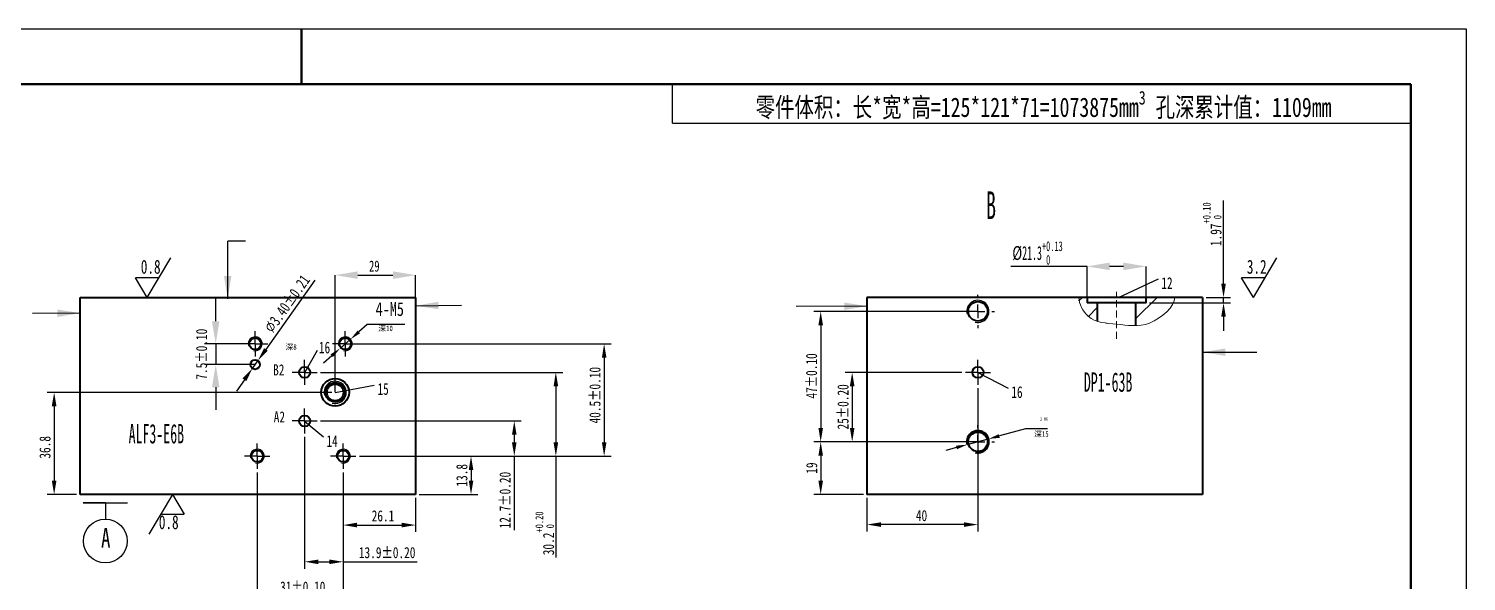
# Model space of a CAD drawing. Header units: millimetres. Extents: x 13 to 433, y -11 to 286.
# Drawn here: x 173.7 to 432.9, y 186.8 to 286.4 of the extents above; entities that cross this region are included whole.
import ezdxf

# ---------------------------------------------------------------- set-up
doc = ezdxf.new("R2010")
doc.units = ezdxf.units.MM
doc.header["$PDSIZE"] = -1
doc.linetypes.add('HIDDEN', pattern=[1.905, 1.27, -0.635])
doc.layers.add('10', color=7, linetype='Continuous')
doc.layers.add('5', color=7, linetype='Continuous')
doc.layers.add('总内框线', color=7, linetype='Continuous', lineweight=50)
doc.layers.add('总外框线', color=7, linetype='Continuous', lineweight=30)
doc.styles.add('SLDTEXTSTYLE4', font='TXT', dxfattribs={"width": 0.7})
doc.styles.get("Standard").update_dxf_attribs({"font": '', "height": 2})
doc.styles.get('Standard').set_extended_font_data('HYSWLongFangSong')
doc.dimstyles.new('ISO-25', dxfattribs={"dimtxt": 2, "dimasz": 2.5, "dimexe": 1.25, "dimexo": 0.625, "dimtad": 1, "dimlfac": 2, "dimdsep": 46, "dimtxsty": 'Standard', "dimcen": 2.5, "dimadec": 0, "dimazin": 0, "dimtfac": 1, "dimtmove": 0, "dimatfit": 3, "dimfxl": 1, "dimarcsym": 0})
doc.dimstyles.new('SLDDIMSTYLE11', dxfattribs={"dimtxt": 0.18, "dimasz": 4.08, "dimexe": 0, "dimexo": 0.0625, "dimgap": 0, "dimtad": 0, "dimtih": 1, "dimtoh": 1, "dimdec": 0, "dimrnd": 1e-09, "dimzin": 0, "dimdsep": 46, "dimtxsty": 'Standard', "dimblk1": 'NONE', "dimblk2": 'NONE', "dimsah": 1, "dimcen": 0.09, "dimadec": 0, "dimazin": 0, "dimtfac": 4.08, "dimtdec": 0, "dimtofl": 0, "dimtmove": 0, "dimatfit": 3, "dimldrblk": 'NONE', "dimfxl": 1, "dimfrac": 2, "dimtolj": 1, "dimtzin": 0, "dimarcsym": 0})
doc.dimstyles.new('SLDDIMSTYLE14', dxfattribs={"dimtxt": 2.5, "dimasz": 4.08, "dimexe": 0, "dimexo": 0.0625, "dimtad": 2, "dimlfac": 2, "dimrnd": 1e-09, "dimzin": 12, "dimdsep": 46, "dimtxsty": 'SLDTEXTSTYLE4', "dimsah": 1, "dimcen": 0.09, "dimadec": 0, "dimazin": 3, "dimtfac": 1, "dimtofl": 0, "dimtmove": 0, "dimatfit": 3, "dimfxl": 1, "dimfrac": 2, "dimtolj": 1, "dimtzin": 12, "dimarcsym": 0})
doc.dimstyles.new('SLDDIMSTYLE17', dxfattribs={"dimtxt": 0.18, "dimasz": 4.08, "dimexe": 0, "dimexo": 0.0625, "dimgap": 0, "dimtad": 0, "dimtih": 1, "dimtoh": 1, "dimdec": 0, "dimrnd": 1e-09, "dimzin": 0, "dimdsep": 46, "dimtxsty": 'Standard', "dimsah": 1, "dimcen": 0.09, "dimadec": 0, "dimazin": 0, "dimtfac": 4.08, "dimtdec": 0, "dimtofl": 0, "dimtmove": 0, "dimatfit": 3, "dimfxl": 1, "dimfrac": 2, "dimtolj": 1, "dimtzin": 0, "dimarcsym": 0})
doc.dimstyles.new('SLDDIMSTYLE3', dxfattribs={"dimtxt": 2.5, "dimasz": 4.08, "dimexe": 0, "dimexo": 0.0625, "dimtad": 2, "dimlfac": 2, "dimrnd": 1e-09, "dimzin": 4, "dimdsep": 46, "dimtxsty": 'SLDTEXTSTYLE4', "dimsah": 1, "dimcen": 0.09, "dimadec": 0, "dimazin": 1, "dimtol": 1, "dimtp": 0.13, "dimtfac": 1, "dimtofl": 0, "dimtmove": 0, "dimatfit": 3, "dimfxl": 1, "dimfrac": 2, "dimtolj": 1, "dimarcsym": 0})

# ---------------------------------------------------------------- blocks, each defined once
blk = doc.blocks.new('_D_15')
at = {"layer": '10', "color": 0, "lineweight": -2, "transparency": 16777216}
for p, q in [((344.23, 235.47), (315.26, 235.47)), ((316.51, 232.97), (316.51, 214.47)), ((344.23, 211.97), (315.26, 211.97))]:
    blk.add_line(p, q, dxfattribs=at)
at = {"layer": '10', "color": 0, "transparency": 16777216}
for points in [[(316.1, 232.97), (316.93, 232.97), (316.51, 235.47)], [(316.1, 214.47), (316.93, 214.47), (316.51, 211.97)]]:
    blk.add_solid(points, dxfattribs=at)
at = {"layer": 'Defpoints', "color": 0, "transparency": 16777216}
for p in [(344.86, 235.47), (316.51, 211.97), (344.86, 211.97)]:
    blk.add_point(p, dxfattribs=at)
at = {"layer": '10', "color": 0, "transparency": 16777216, "insert": (313.85, 223.84), "char_height": 2, "attachment_point": 2, "rotation": 90}
blk.add_mtext('47%%P0.10', dxfattribs=at)
blk = doc.blocks.new('_D_16')
at = {"layer": '10', "color": 0, "lineweight": -2, "transparency": 16777216}
for p, q in [((341.98, 224.47), (320.94, 224.47)), ((322.19, 221.97), (322.19, 214.47)), ((341.23, 211.97), (320.94, 211.97))]:
    blk.add_line(p, q, dxfattribs=at)
at = {"layer": '10', "color": 0, "transparency": 16777216}
for points in [[(321.77, 221.97), (322.61, 221.97), (322.19, 224.47)], [(321.77, 214.47), (322.61, 214.47), (322.19, 211.97)]]:
    blk.add_solid(points, dxfattribs=at)
at = {"layer": 'Defpoints', "color": 0, "transparency": 16777216}
for p in [(342.61, 224.47), (322.19, 211.97), (341.86, 211.97)]:
    blk.add_point(p, dxfattribs=at)
at = {"layer": '10', "color": 0, "transparency": 16777216, "insert": (319.53, 218.26), "char_height": 2, "attachment_point": 2, "rotation": 90}
blk.add_mtext('25%%P0.20', dxfattribs=at)
blk = doc.blocks.new('_D_17')
at = {"layer": '10', "color": 0, "lineweight": -2, "transparency": 16777216}
for p, q in [((344.86, 221.6), (344.86, 195.79)), ((324.86, 201.85), (324.86, 195.79)), ((342.36, 197.04), (327.36, 197.04))]:
    blk.add_line(p, q, dxfattribs=at)
at = {"layer": '10', "color": 0, "transparency": 16777216}
for points in [[(327.36, 197.45), (327.36, 196.62), (324.86, 197.04)], [(342.36, 197.45), (342.36, 196.62), (344.86, 197.04)]]:
    blk.add_solid(points, dxfattribs=at)
at = {"layer": 'Defpoints', "color": 0, "transparency": 16777216}
for p in [(344.86, 222.22), (324.86, 202.47), (324.86, 197.04)]:
    blk.add_point(p, dxfattribs=at)
at = {"layer": '10', "color": 0, "transparency": 16777216, "insert": (334.69, 199.66), "char_height": 2, "attachment_point": 2}
blk.add_mtext('40', dxfattribs=at)
blk = doc.blocks.new('_D_18')
at = {"layer": '10', "color": 0, "lineweight": -2, "transparency": 16777216}
for p, q in [((364.53, 243.58), (350.78, 243.58)), ((364.53, 238.03), (364.53, 243.58)), ((371.1, 243.58), (368.61, 243.58)), ((375.18, 238.03), (375.18, 243.58))]:
    blk.add_line(p, q, dxfattribs=at)
at = {"layer": '10', "color": 0, "transparency": 16777216}
for points in [[(368.61, 244.26), (368.61, 242.9), (364.53, 243.58)], [(371.1, 244.26), (371.1, 242.9), (375.18, 243.58)]]:
    blk.add_solid(points, dxfattribs=at)
at = {"layer": 'Defpoints', "color": 0, "transparency": 16777216}
for p in [(375.18, 243.58), (364.53, 237.97), (375.18, 237.97)]:
    blk.add_point(p, dxfattribs=at)
at = {"layer": '10', "color": 0, "transparency": 16777216, "insert": (355.61, 248.09), "char_height": 2.5, "attachment_point": 2, "style": 'SLDTEXTSTYLE4'}
blk.add_mtext('\\A1;%%C{\\fHYSWLongFangSong|b0|i0|c134|p2;21.3\\H0.7x;\\S+0.13^  0;}', dxfattribs=at)
blk = doc.blocks.new('_D_19')
at = {"layer": '10', "color": 0, "lineweight": -2, "transparency": 16777216}
for p, q in [((389.14, 240.47), (389.14, 255.48)), ((375.81, 236.99), (390.39, 236.99)), ((385.98, 237.97), (390.39, 237.97)), ((389.14, 236.99), (389.14, 237.97)), ((389.14, 234.49), (389.14, 231.99))]:
    blk.add_line(p, q, dxfattribs=at)
at = {"layer": '10', "color": 0, "transparency": 16777216}
for points in [[(388.72, 240.47), (389.56, 240.47), (389.14, 237.97)], [(388.72, 234.49), (389.56, 234.49), (389.14, 236.99)]]:
    blk.add_solid(points, dxfattribs=at)
at = {"layer": 'Defpoints', "color": 0, "transparency": 16777216}
for p in [(375.18, 236.99), (385.36, 237.97), (389.14, 236.99)]:
    blk.add_point(p, dxfattribs=at)
at = {"layer": '10', "color": 0, "transparency": 16777216, "insert": (385.41, 251.18), "char_height": 2, "attachment_point": 2, "rotation": 90}
blk.add_mtext('1.97{\\H0.7x;\\S+0.10^  0;}', dxfattribs=at)
blk = doc.blocks.new('_D_21')
at = {"layer": '10', "color": 0, "lineweight": -2, "transparency": 16777216}
for p, q in [((341.23, 211.97), (315.26, 211.97)), ((316.51, 209.47), (316.51, 204.97)), ((324.23, 202.47), (315.26, 202.47))]:
    blk.add_line(p, q, dxfattribs=at)
at = {"layer": '10', "color": 0, "transparency": 16777216}
for points in [[(316.1, 209.47), (316.93, 209.47), (316.51, 211.97)], [(316.1, 204.97), (316.93, 204.97), (316.51, 202.47)]]:
    blk.add_solid(points, dxfattribs=at)
at = {"layer": 'Defpoints', "color": 0, "transparency": 16777216}
for p in [(341.86, 211.97), (316.51, 202.47), (324.86, 202.47)]:
    blk.add_point(p, dxfattribs=at)
at = {"layer": '10', "color": 0, "transparency": 16777216, "insert": (313.89, 207.22), "char_height": 2, "attachment_point": 2, "rotation": 90}
blk.add_mtext('19', dxfattribs=at)
blk = doc.blocks.new('SW_NOTE_7')
at = {"layer": '10', "color": 0, "insert": (0.54, 0.31), "char_height": 2.117, "attachment_point": 1, "style": 'SLDTEXTSTYLE4'}
blk.add_mtext('12', dxfattribs=at)
blk = doc.blocks.new('_NONE')
blk = doc.blocks.new('SW_NOTE_8')
at = {"layer": '10', "color": 0, "insert": (0.61, 0.35), "char_height": 2.117, "attachment_point": 1, "style": 'SLDTEXTSTYLE4'}
blk.add_mtext('16', dxfattribs=at)
blk = doc.blocks.new('SW_CENTERMARKSYMBOL_8')
at = {"layer": '10', "color": 0}
for p, q in [((-1.25, 0), (-2.25, 0)), ((0, 0), (-1.25, 0)), ((0, 1.25), (0, 2.25)), ((0, 0), (0, 1.25)), ((0, 0), (0, -1.25)), ((0, 0), (1.25, 0)), ((1.25, 0), (2.25, 0)), ((0, -1.25), (0, -2.25))]:
    blk.add_line(p, q, dxfattribs=at)
blk = doc.blocks.new('SW_CENTERMARKSYMBOL_9')
at = {"layer": '10', "color": 0}
for p, q in [((0, 2.5), (0, 3)), ((-2.5, 0), (-3, 0)), ((0, 0), (-1.25, 0)), ((0, 0), (0, 1.25)), ((0, 0), (0, -1.25)), ((0, 0), (1.25, 0)), ((2.5, 0), (3, 0)), ((0, -2.5), (0, -3))]:
    blk.add_line(p, q, dxfattribs=at)
blk = doc.blocks.new('SW_CENTERMARKSYMBOL_10')
at = {"layer": '10', "color": 0}
for p, q in [((0, 2.5), (0, 3)), ((-2.5, 0), (-3, 0)), ((0, 0), (-1.25, 0)), ((0, 0), (0, 1.25)), ((0, 0), (0, -1.25)), ((0, 0), (1.25, 0)), ((2.5, 0), (3, 0)), ((0, -2.5), (0, -3))]:
    blk.add_line(p, q, dxfattribs=at)
blk = doc.blocks.new('SW_SFSYMBOL_4')
at = {"layer": '10', "color": 0}
for p, q in [((1.18, -3.57), (5.39, 3.57)), ((1.18, -3.57), (-0.93, 0)), ((3.29, 0), (-0.93, 0))]:
    blk.add_line(p, q, dxfattribs=at)
at = {"layer": '10', "color": 0, "insert": (0, 3.22), "char_height": 2.5, "attachment_point": 1, "style": 'SLDTEXTSTYLE4'}
blk.add_mtext('3.2', dxfattribs=at)
blk = doc.blocks.new('_D_22')
at = {"layer": '10', "color": 0, "lineweight": -2, "transparency": 16777216}
for p, q in [((231.42, 229.62), (278.72, 229.62)), ((277.47, 227.12), (277.47, 211.87)), ((233.35, 209.37), (278.72, 209.37))]:
    blk.add_line(p, q, dxfattribs=at)
at = {"layer": '10', "color": 0, "transparency": 16777216}
for points in [[(277.06, 227.12), (277.89, 227.12), (277.47, 229.62)], [(277.06, 211.87), (277.89, 211.87), (277.47, 209.37)]]:
    blk.add_solid(points, dxfattribs=at)
at = {"layer": 'Defpoints', "color": 0, "transparency": 16777216}
for p in [(230.8, 229.62), (232.72, 209.37), (277.47, 209.37)]:
    blk.add_point(p, dxfattribs=at)
at = {"layer": '10', "color": 0, "transparency": 16777216, "insert": (274.81, 220.36), "char_height": 2, "attachment_point": 2, "rotation": 90}
blk.add_mtext('40.5%%P0.10', dxfattribs=at)
blk = doc.blocks.new('_D_23')
at = {"layer": '10', "color": 0, "lineweight": -2, "transparency": 16777216}
for p, q in [((226.35, 215.72), (262.52, 215.72)), ((261.27, 213.22), (261.27, 211.87)), ((233.35, 209.37), (262.52, 209.37)), ((261.27, 209.37), (261.27, 196.03))]:
    blk.add_line(p, q, dxfattribs=at)
at = {"layer": '10', "color": 0, "transparency": 16777216}
for points in [[(260.85, 213.22), (261.68, 213.22), (261.27, 215.72)], [(260.85, 211.87), (261.68, 211.87), (261.27, 209.37)]]:
    blk.add_solid(points, dxfattribs=at)
at = {"layer": 'Defpoints', "color": 0, "transparency": 16777216}
for p in [(225.72, 215.72), (232.72, 209.37), (261.27, 209.37)]:
    blk.add_point(p, dxfattribs=at)
at = {"layer": '10', "color": 0, "transparency": 16777216, "insert": (258.6, 201.45), "char_height": 2, "attachment_point": 2, "rotation": 90}
blk.add_mtext('12.7%%P0.20', dxfattribs=at)
blk = doc.blocks.new('_D_24')
at = {"layer": '10', "color": 0, "lineweight": -2, "transparency": 16777216}
for p, q in [((226.35, 224.47), (270.01, 224.47)), ((268.76, 221.97), (268.76, 211.87)), ((233.35, 209.37), (270.01, 209.37)), ((268.76, 209.37), (268.76, 191.09))]:
    blk.add_line(p, q, dxfattribs=at)
at = {"layer": '10', "color": 0, "transparency": 16777216}
for points in [[(268.35, 221.97), (269.18, 221.97), (268.76, 224.47)], [(268.35, 211.87), (269.18, 211.87), (268.76, 209.37)]]:
    blk.add_solid(points, dxfattribs=at)
at = {"layer": 'Defpoints', "color": 0, "transparency": 16777216}
for p in [(225.72, 224.47), (232.72, 209.37), (268.76, 209.37)]:
    blk.add_point(p, dxfattribs=at)
at = {"layer": '10', "color": 0, "transparency": 16777216, "insert": (265.08, 195.46), "char_height": 2, "attachment_point": 2, "rotation": 90}
blk.add_mtext('30.2{\\H0.7x;\\S+0.20^  0;}', dxfattribs=at)
blk = doc.blocks.new('_D_25')
at = {"color": 0, "lineweight": -2, "transparency": 16777216}
for p, q in [((233.35, 209.37), (254.72, 209.37)), ((253.47, 206.87), (253.47, 204.97)), ((244.1, 202.47), (254.72, 202.47))]:
    blk.add_line(p, q, dxfattribs=at)
at = {"color": 0, "transparency": 16777216}
for points in [[(253.06, 206.87), (253.89, 206.87), (253.47, 209.37)], [(253.06, 204.97), (253.89, 204.97), (253.47, 202.47)]]:
    blk.add_solid(points, dxfattribs=at)
at = {"layer": 'Defpoints', "color": 0, "transparency": 16777216}
for p in [(232.72, 209.37), (243.47, 202.47), (253.47, 202.47)]:
    blk.add_point(p, dxfattribs=at)
at = {"color": 0, "transparency": 16777216, "insert": (250.81, 205.92), "char_height": 2, "attachment_point": 2, "rotation": 90}
blk.add_mtext('13.8', dxfattribs=at)
blk = doc.blocks.new('_D_26')
at = {"layer": '10', "color": 0, "lineweight": -2, "transparency": 16777216}
for p, q in [((223.47, 212.85), (223.47, 189.08)), ((230.42, 206.45), (230.42, 189.08)), ((225.97, 190.33), (227.92, 190.33)), ((230.42, 190.33), (243.77, 190.33))]:
    blk.add_line(p, q, dxfattribs=at)
at = {"layer": '10', "color": 0, "transparency": 16777216}
for points in [[(225.97, 190.74), (225.97, 189.91), (223.47, 190.33)], [(227.92, 190.74), (227.92, 189.91), (230.42, 190.33)]]:
    blk.add_solid(points, dxfattribs=at)
at = {"layer": 'Defpoints', "color": 0, "transparency": 16777216}
for p in [(223.47, 213.47), (230.42, 207.07), (223.47, 190.33)]:
    blk.add_point(p, dxfattribs=at)
at = {"layer": '10', "color": 0, "transparency": 16777216, "insert": (238.35, 192.99), "char_height": 2, "attachment_point": 2}
blk.add_mtext('13.9%%P0.20', dxfattribs=at)
blk = doc.blocks.new('_D_27')
at = {"layer": '10', "color": 0, "lineweight": -2, "transparency": 16777216}
for p, q in [((214.92, 206.45), (214.92, 182.86)), ((230.42, 206.45), (230.42, 182.86)), ((227.92, 184.11), (217.42, 184.11))]:
    blk.add_line(p, q, dxfattribs=at)
at = {"layer": '10', "color": 0, "transparency": 16777216}
for points in [[(217.42, 184.53), (217.42, 183.7), (214.92, 184.11)], [(227.92, 184.53), (227.92, 183.7), (230.42, 184.11)]]:
    blk.add_solid(points, dxfattribs=at)
at = {"layer": 'Defpoints', "color": 0, "transparency": 16777216}
for p in [(214.92, 207.07), (230.42, 207.07), (214.92, 184.11)]:
    blk.add_point(p, dxfattribs=at)
at = {"layer": '10', "color": 0, "transparency": 16777216, "insert": (223.13, 186.78), "char_height": 2, "attachment_point": 2}
blk.add_mtext('31%%P0.10', dxfattribs=at)
blk = doc.blocks.new('_D_28')
at = {"layer": '10', "color": 0, "lineweight": -2, "transparency": 16777216}
for p, q in [((230.42, 206.45), (230.42, 195.7)), ((243.47, 201.85), (243.47, 195.7)), ((232.92, 196.95), (240.97, 196.95))]:
    blk.add_line(p, q, dxfattribs=at)
at = {"layer": '10', "color": 0, "transparency": 16777216}
for points in [[(232.92, 197.37), (232.92, 196.53), (230.42, 196.95)], [(240.97, 197.37), (240.97, 196.53), (243.47, 196.95)]]:
    blk.add_solid(points, dxfattribs=at)
at = {"layer": 'Defpoints', "color": 0, "transparency": 16777216}
for p in [(230.42, 207.07), (243.47, 202.47), (243.47, 196.95)]:
    blk.add_point(p, dxfattribs=at)
at = {"layer": '10', "color": 0, "transparency": 16777216, "insert": (237.6, 199.61), "char_height": 2, "attachment_point": 2}
blk.add_mtext('26.1', dxfattribs=at)
blk = doc.blocks.new('_D_29')
at = {"layer": '10', "color": 0, "lineweight": -2, "transparency": 16777216}
for p, q in [((228.97, 220.93), (228.97, 242)), ((233.05, 242), (239.39, 242)), ((243.47, 238.03), (243.47, 242))]:
    blk.add_line(p, q, dxfattribs=at)
at = {"layer": '10', "color": 0, "transparency": 16777216}
for points in [[(233.05, 242.68), (233.05, 241.32), (228.97, 242)], [(239.39, 242.68), (239.39, 241.32), (243.47, 242)]]:
    blk.add_solid(points, dxfattribs=at)
at = {"layer": 'Defpoints', "color": 0, "transparency": 16777216}
for p in [(243.47, 242), (243.47, 237.97), (228.97, 220.87)]:
    blk.add_point(p, dxfattribs=at)
at = {"layer": '10', "color": 0, "transparency": 16777216, "insert": (236.03, 244.63), "char_height": 2.5, "attachment_point": 2, "style": 'SLDTEXTSTYLE4'}
blk.add_mtext('\\A1;{\\H0.8x;29}', dxfattribs=at)
blk = doc.blocks.new('_D_30')
at = {"layer": '10', "color": 0, "lineweight": -2, "transparency": 16777216}
for p, q in [((228.35, 220.87), (177.06, 220.87)), ((178.31, 218.37), (178.31, 204.97)), ((182.35, 202.47), (177.06, 202.47))]:
    blk.add_line(p, q, dxfattribs=at)
at = {"layer": '10', "color": 0, "transparency": 16777216}
for points in [[(177.89, 218.37), (178.73, 218.37), (178.31, 220.87)], [(177.89, 204.97), (178.73, 204.97), (178.31, 202.47)]]:
    blk.add_solid(points, dxfattribs=at)
at = {"layer": 'Defpoints', "color": 0, "transparency": 16777216}
for p in [(228.97, 220.87), (178.31, 202.47), (182.97, 202.47)]:
    blk.add_point(p, dxfattribs=at)
at = {"layer": '10', "color": 0, "transparency": 16777216, "insert": (175.65, 210.96), "char_height": 2, "attachment_point": 2, "rotation": 90}
blk.add_mtext('36.8', dxfattribs=at)
blk = doc.blocks.new('SW_NOTE_10')
at = {"layer": '10', "color": 0, "insert": (0.52, 0.29), "char_height": 2.117, "attachment_point": 1, "style": 'SLDTEXTSTYLE4'}
blk.add_mtext('14', dxfattribs=at)
blk = doc.blocks.new('SW_NOTE_11')
at = {"layer": '10', "color": 0, "insert": (0.61, 0.35), "char_height": 2.117, "attachment_point": 1, "style": 'SLDTEXTSTYLE4'}
blk.add_mtext('15', dxfattribs=at)
blk = doc.blocks.new('SW_CENTERMARKSYMBOL_11')
at = {"layer": '10', "color": 0}
for p, q in [((-1.25, 0), (-2.25, 0)), ((0, 0), (-1.25, 0)), ((0, 1.25), (0, 2.25)), ((0, 0), (0, 1.25)), ((0, 0), (0, -1.25)), ((0, 0), (1.25, 0)), ((1.25, 0), (2.25, 0)), ((0, -1.25), (0, -2.25))]:
    blk.add_line(p, q, dxfattribs=at)
blk = doc.blocks.new('SW_CENTERMARKSYMBOL_12')
at = {"layer": '10', "color": 0}
for p, q in [((-1.25, 0), (-2.3, 0)), ((0, 0), (-1.25, 0)), ((0, 1.25), (0, 2.3)), ((0, 0), (0, 1.25)), ((0, 0), (0, -1.25)), ((0, 0), (1.25, 0)), ((1.25, 0), (2.3, 0)), ((0, -1.25), (0, -2.3))]:
    blk.add_line(p, q, dxfattribs=at)
blk = doc.blocks.new('SW_CENTERMARKSYMBOL_13')
at = {"layer": '10', "color": 0}
for p, q in [((-1.25, 0), (-2.3, 0)), ((0, 0), (-1.25, 0)), ((0, 1.25), (0, 2.3)), ((0, 0), (0, 1.25)), ((0, 0), (0, -1.25)), ((0, 0), (1.25, 0)), ((1.25, 0), (2.3, 0)), ((0, -1.25), (0, -2.3))]:
    blk.add_line(p, q, dxfattribs=at)
blk = doc.blocks.new('SW_CENTERMARKSYMBOL_14')
at = {"layer": '10', "color": 0}
for p, q in [((-1.25, 0), (-2.3, 0)), ((0, 0), (-1.25, 0)), ((0, 1.25), (0, 2.3)), ((0, 0), (0, 1.25)), ((0, 0), (0, -1.25)), ((0, 0), (1.25, 0)), ((1.25, 0), (2.3, 0)), ((0, -1.25), (0, -2.3))]:
    blk.add_line(p, q, dxfattribs=at)
blk = doc.blocks.new('SW_CENTERMARKSYMBOL_15')
at = {"layer": '10', "color": 0}
for p, q in [((-1.25, 0), (-2.3, 0)), ((0, 0), (-1.25, 0)), ((0, 1.25), (0, 2.3)), ((0, 0), (0, 1.25)), ((0, 0), (0, -1.25)), ((0, 0), (1.25, 0)), ((1.25, 0), (2.3, 0)), ((0, -1.25), (0, -2.3))]:
    blk.add_line(p, q, dxfattribs=at)
blk = doc.blocks.new('SW_CENTERMARKSYMBOL_16')
at = {"layer": '10', "color": 0}
for p, q in [((-1.25, 0), (-2.25, 0)), ((0, 0), (-1.25, 0)), ((0, 1.25), (0, 2.25)), ((0, 0), (0, 1.25)), ((0, 0), (0, -1.25)), ((0, 0), (1.25, 0)), ((1.25, 0), (2.25, 0)), ((0, -1.25), (0, -2.25))]:
    blk.add_line(p, q, dxfattribs=at)
blk = doc.blocks.new('SW_SFSYMBOL_5')
at = {"layer": '10', "color": 0}
for p, q in [((1.18, -3.57), (5.39, 3.57)), ((1.18, -3.57), (-0.93, 0)), ((3.28, 0), (-0.93, 0))]:
    blk.add_line(p, q, dxfattribs=at)
at = {"layer": '10', "color": 0, "insert": (0, 3.22), "char_height": 2.5, "attachment_point": 1, "style": 'SLDTEXTSTYLE4'}
blk.add_mtext('0.8', dxfattribs=at)
blk = doc.blocks.new('SW_SFSYMBOL_6')
at = {"layer": '10', "color": 0}
for p, q in [((2.44, 6.97), (-1.78, -0.17)), ((2.44, 6.97), (4.54, 3.4)), ((0.33, 3.4), (4.54, 3.4))]:
    blk.add_line(p, q, dxfattribs=at)
at = {"layer": '10', "color": 0, "insert": (0, 3.22), "char_height": 2.5, "attachment_point": 1, "style": 'SLDTEXTSTYLE4'}
blk.add_mtext('0.8', dxfattribs=at)
blk = doc.blocks.new('SW_DATUMTAG_0')
at = {"layer": '10', "color": 0}
blk.add_line((0.77, 9.05), (0.77, 6.1), dxfattribs=at)
blk.add_circle((0.77, 2.17), 3.94, dxfattribs=at)
at = {"layer": '10', "color": 0, "insert": (0, 4.51), "char_height": 3.5, "attachment_point": 1, "style": 'SLDTEXTSTYLE4'}
blk.add_mtext('A', dxfattribs=at)
blk = doc.blocks.new('*D122')
at = {"color": 0, "lineweight": -2, "transparency": 16777216}
for p, q in [((225.34, 241.09), (216.49, 228.6)), ((214.06, 225.18), (215.04, 226.56)), ((212.61, 223.14), (211.17, 221.1))]:
    blk.add_line(p, q, dxfattribs=at)
at = {"color": 0, "transparency": 16777216}
for points in [[(216.15, 228.84), (216.83, 228.36), (215.04, 226.56)], [(212.27, 223.38), (212.95, 222.9), (214.06, 225.18)]]:
    blk.add_solid(points, dxfattribs=at)
at = {"layer": 'Defpoints', "color": 0, "transparency": 16777216}
for p in [(215.04, 226.56), (214.06, 225.18)]:
    blk.add_point(p, dxfattribs=at)
at = {"color": 0, "transparency": 16777216, "insert": (220.3, 236.82), "char_height": 2, "attachment_point": 5, "rotation": 54.6527}
blk.add_mtext('{\\Ftxt,gbcbig|c134;∅}3.40±0.21', dxfattribs=at)
blk = doc.blocks.new('*D124')
at = {"color": 0, "lineweight": -2, "transparency": 16777216}
for p, q in [((234.75, 233.08), (233.24, 231.76)), ((241.55, 233.08), (234.75, 233.08)), ((229.86, 228.8), (231.74, 230.44)), ((228.35, 227.48), (226.85, 226.16))]:
    blk.add_line(p, q, dxfattribs=at)
at = {"color": 0, "transparency": 16777216}
for points in [[(233.03, 232.01), (233.46, 231.51), (231.74, 230.44)], [(228.14, 227.73), (228.57, 227.23), (229.86, 228.8)]]:
    blk.add_solid(points, dxfattribs=at)
at = {"layer": 'Defpoints', "color": 0, "transparency": 16777216}
for p in [(229.86, 228.8), (231.74, 230.44)]:
    blk.add_point(p, dxfattribs=at)
at = {"color": 0, "transparency": 16777216, "insert": (236.27, 234.6), "char_height": 2, "attachment_point": 7}
blk.add_mtext('{\\H1.25x;4-M5}', dxfattribs=at)
blk = doc.blocks.new('*D125')
at = {"color": 0, "lineweight": -2, "transparency": 16777216}
for p, q in [((353.42, 214.27), (348.72, 213.01)), ((357.38, 214.27), (353.42, 214.27)), ((340.99, 210.94), (339.06, 210.42)), ((342.92, 211.45), (346.79, 212.49))]:
    blk.add_line(p, q, dxfattribs=at)
at = {"color": 0, "transparency": 16777216}
for points in [[(348.63, 213.33), (348.81, 212.68), (346.79, 212.49)], [(340.91, 211.26), (341.08, 210.61), (342.92, 211.45)]]:
    blk.add_solid(points, dxfattribs=at)
at = {"layer": 'Defpoints', "color": 0, "transparency": 16777216}
for p in [(342.92, 211.45), (346.79, 212.49)]:
    blk.add_point(p, dxfattribs=at)
at = {"color": 0, "transparency": 16777216, "insert": (356.78, 216.07), "char_height": 2, "attachment_point": 5}
blk.add_mtext('{\\H0.28571x;2-M6}', dxfattribs=at)
blk = doc.blocks.new('*D139')
at = {"color": 0, "lineweight": -2, "transparency": 16777216}
for p, q in [((207.44, 233.7), (207.44, 237.78)), ((214.55, 229.62), (205.44, 229.62)), ((207.44, 229.62), (207.44, 225.87)), ((214.55, 225.87), (205.44, 225.87)), ((207.44, 221.79), (207.44, 217.71))]:
    blk.add_line(p, q, dxfattribs=at)
at = {"color": 0, "transparency": 16777216}
for points in [[(206.76, 233.7), (208.12, 233.7), (207.44, 229.62)], [(206.76, 221.79), (208.12, 221.79), (207.44, 225.87)]]:
    blk.add_solid(points, dxfattribs=at)
at = {"layer": 'Defpoints', "color": 0, "transparency": 16777216}
for p in [(214.55, 229.62), (207.44, 225.87), (214.55, 225.87)]:
    blk.add_point(p, dxfattribs=at)
at = {"color": 0, "transparency": 16777216, "insert": (204.9, 227.75), "char_height": 2, "attachment_point": 5, "rotation": 90}
blk.add_mtext('7.5%%P0.10', dxfattribs=at)
blk = doc.blocks.new('SW_NOTE_9')
at = {"layer": '10', "color": 0, "insert": (0.59, 0.37), "char_height": 2.117, "attachment_point": 1, "style": 'SLDTEXTSTYLE4'}
blk.add_mtext('16', dxfattribs=at)

msp = doc.modelspace()

# ---------------------------------------------------------------- hatches: boundary and pattern name
at = {"linetype": 'Continuous', "lineweight": 0}
h = msp.add_hatch(dxfattribs=at)
h.set_pattern_fill('ANSI31', angle=3e-322, style=0)
edge = h.paths.add_edge_path(flags=0)
edge.add_spline(control_points=[(363.0744, 237.9709), (363.0829, 236.8708), (364.7128, 233.4218), (370.1959, 233.2907), (375.8341, 232.1905), (380.3512, 236.4164), (380.3556, 237.9709)], knot_values=[0, 0, 0, 0, 0.09389169, 0.22746883, 0.37619341, 0.53841253, 0.53841253, 0.53841253, 0.53841253], weights=[1, 1, 1, 1, 1, 1, 1], degree=3, periodic=0)
edge.add_spline(control_points=[(380.3556, 237.9709), (380.3549, 237.7248), (380.2953, 237.4778), (380.2084, 237.2477), (380.07, 236.8813), (379.8593, 236.5402), (379.6273, 236.2299), (379.377, 235.8951), (379.0923, 235.5873), (378.8122, 235.3191), (378.5699, 235.0871), (378.3251, 234.8798), (378.1101, 234.7109), (377.8937, 234.5409), (377.7018, 234.405), (377.5695, 234.3146), (377.4564, 234.2374), (377.3835, 234.1906), (377.3624, 234.1769), (377.3431, 234.1644), (377.3661, 234.179), (377.4282, 234.2199), (377.4895, 234.2602), (377.5901, 234.3273), (377.7177, 234.4178), (377.85, 234.5117), (378.0142, 234.6333), (378.1918, 234.7758), (378.3872, 234.9327), (378.6028, 235.1183), (378.8167, 235.3235), (379.0684, 235.5648), (379.3233, 235.8378), (379.5534, 236.1331), (379.8339, 236.4932), (380.0912, 236.8975), (380.2401, 237.336), (380.3092, 237.5396), (380.355, 237.7557), (380.3556, 237.9709)], knot_values=[0, 0, 0, 0, 0.00147605, 0.00147605, 0.00147605, 0.00382863, 0.00382863, 0.00382863, 0.0063692, 0.0063692, 0.0063692, 0.00856657, 0.00856657, 0.00856657, 0.0107876, 0.0107876, 0.0107876, 0.0126807, 0.0126807, 0.0126807, 0.01440319, 0.01440319, 0.01440319, 0.0160978, 0.0160978, 0.0160978, 0.0178539, 0.0178539, 0.0178539, 0.01978593, 0.01978593, 0.01978593, 0.02206, 0.02206, 0.02206, 0.02484791, 0.02484791, 0.02484791, 0.02613065, 0.02613065, 0.02613065, 0.02613065], weights=[1, 1, 1, 1, 1, 1, 1, 1, 1, 1, 1, 1, 1, 1, 1, 1, 1, 1, 1, 1, 1, 1, 1, 1, 1, 1, 1, 1, 1, 1, 1, 1, 1, 1, 1, 1, 1, 1, 1, 1], degree=3, periodic=0)
edge.add_spline(control_points=[(380.3556, 237.9709), (380.3512, 236.4164), (377.1074, 233.3817), (374.1592, 232.9232), (373.3556, 232.8998)], knot_values=[0.46158747, 0.46158747, 0.46158747, 0.46158747, 0.62380659, 0.68488032, 0.68488032, 0.68488032, 0.68488032], weights=[1, 1, 1, 1, 1], degree=3, periodic=0)
edge.add_spline(control_points=[(373.3556, 232.8998), (373.3556, 232.8998), (373.3471, 232.8995), (373.3302, 232.8991), (373.2834, 232.8978), (373.1697, 232.8948), (372.9985, 232.8958), (372.8271, 232.8969), (372.5934, 232.9027), (372.3168, 232.9191), (372.0357, 232.9358), (371.7026, 232.9642), (371.3462, 233.0009), (370.9906, 233.0375), (370.6018, 233.0829), (370.2113, 233.1248), (369.8208, 233.1667), (369.4174, 233.2025), (369.0352, 233.2376), (368.6507, 233.2729), (368.2772, 233.3106), (367.9464, 233.3547), (367.6179, 233.3984), (367.3226, 233.4495), (367.0838, 233.5003), (366.8521, 233.5496), (366.6673, 233.5992), (366.544, 233.635), (366.4205, 233.6709), (366.3556, 233.6928), (366.3556, 233.6928)], knot_values=[0, 0, 0, 0, 0.00084348, 0.00084348, 0.00084348, 0.00320715, 0.00320715, 0.00320715, 0.00557253, 0.00557253, 0.00557253, 0.00797715, 0.00797715, 0.00797715, 0.01037559, 0.01037559, 0.01037559, 0.01277397, 0.01277397, 0.01277397, 0.01518722, 0.01518722, 0.01518722, 0.01758283, 0.01758283, 0.01758283, 0.01990626, 0.01990626, 0.01990626, 0.02223493, 0.02223493, 0.02223493, 0.02223493], weights=[1, 1, 1, 1, 1, 1, 1, 1, 1, 1, 1, 1, 1, 1, 1, 1, 1, 1, 1, 1, 1, 1, 1, 1, 1, 1, 1, 1, 1, 1, 1], degree=3, periodic=0)
edge.add_spline(control_points=[(366.3556, 233.6928), (365.7567, 233.8869), (364.0949, 234.7293), (363.0829, 236.8708), (363.0744, 237.9709)], knot_values=[0.8587642, 0.8587642, 0.8587642, 0.8587642, 0.90610831, 1, 1, 1, 1], weights=[1, 1, 1, 1, 1], degree=3, periodic=0)
h = msp.add_hatch(dxfattribs=at)
h.set_pattern_fill('ANSI31', angle=3e-322, style=0)
edge = h.paths.add_edge_path(flags=0)
edge.add_line((364.5306, 237.9709), (363.0744, 237.9709))
edge.add_spline(control_points=[(363.0744, 237.9709), (363.0829, 236.8708), (364.0949, 234.7293), (365.7567, 233.8869), (366.3556, 233.6928)], knot_values=[0, 0, 0, 0, 0.09389169, 0.1412358, 0.1412358, 0.1412358, 0.1412358], weights=[1, 1, 1, 1, 1], degree=3, periodic=0)
edge.add_line((366.3556, 233.6928), (366.3556, 236.9859))
edge.add_line((366.3556, 236.9859), (364.5306, 236.9859))
edge.add_line((364.5306, 236.9859), (364.5306, 237.9709))
h = msp.add_hatch(dxfattribs=at)
h.set_pattern_fill('ANSI31', angle=3e-322, style=0)
edge = h.paths.add_edge_path(flags=0)
edge.add_line((380.3556, 237.9709), (375.1806, 237.9709))
edge.add_line((375.1806, 237.9709), (375.1806, 236.9859))
edge.add_line((375.1806, 236.9859), (373.3556, 236.9859))
edge.add_line((373.3556, 236.9859), (373.3556, 232.8998))
edge.add_spline(control_points=[(373.3556, 232.8998), (374.1592, 232.9232), (377.1074, 233.3817), (380.3512, 236.4164), (380.3556, 237.9709)], knot_values=[0.31511968, 0.31511968, 0.31511968, 0.31511968, 0.37619341, 0.53841253, 0.53841253, 0.53841253, 0.53841253], weights=[1, 1, 1, 1, 1], degree=3, periodic=0)

# ---------------------------------------------------------------- linework, layer by layer
for p, q in [((289.8164, 269.4154), (289.8164, 276.4154)), ((289.8164, 276.4154), (422.8997, 276.4154)), ((422.8997, 276.4154), (422.8997, 96.4154)), ((422.8997, 269.4154), (422.8997, 276.4154)), ((422.8997, 276.4154), (422.8997, 96.4154)), ((289.8164, 269.4154), (422.8997, 269.4154)), ((212.8338, 248.1354), (209.6014, 248.1354)), ((214.5499, 229.6209), (214.5499, 227.3209)), ((214.5499, 229.6209), (214.5499, 227.7459)), ((385.3556, 228.111), (394.3432, 228.111)), ((187.5462, 200.9469), (183.5462, 200.9469)), ((183.5462, 200.9469), (191.5462, 200.9469))]:
    msp.add_line(p, q)
at = {"color": 7, "linetype": 'Continuous', "lineweight": 40}
for p, q in [((182.9749, 237.9708), (243.4749, 237.9708)), ((182.9749, 202.4709), (182.9749, 237.9708)), ((243.4749, 237.9708), (243.4749, 202.4709)), ((324.8556, 237.9709), (324.8556, 202.4709)), ((363.0744, 237.9709), (324.8556, 237.9709)), ((364.5306, 237.9709), (363.0744, 237.9709)), ((364.5306, 237.9709), (364.5306, 236.9859)), ((375.1806, 237.9709), (364.5306, 237.9709)), ((366.3556, 236.9859), (364.5306, 236.9859)), ((366.3556, 236.9859), (366.3556, 233.6928)), ((373.3556, 236.9859), (366.3556, 236.9859)), ((373.3556, 232.8998), (373.3556, 236.9859)), ((375.1806, 236.9859), (373.3556, 236.9859)), ((375.1806, 236.9859), (375.1806, 237.9709)), ((380.3556, 237.9709), (375.1806, 237.9709)), ((385.3556, 237.9709), (380.3556, 237.9709)), ((385.3556, 237.9709), (385.3556, 202.4709)), ((243.4749, 202.4709), (182.9749, 202.4709)), ((385.3556, 202.4709), (324.8556, 202.4709))]:
    msp.add_line(p, q, dxfattribs=at)
at = {"color": 7, "linetype": 'Continuous', "lineweight": 15}
msp.add_line((222.4749, 215.6532), (222.4749, 215.7885), dxfattribs=at)
at = {"color": 7, "linetype": 'Continuous', "lineweight": 40}
for centre, radius in [((344.8556, 235.4709), 1.75), ((214.5499, 229.6209), 1.05), ((230.7999, 229.6209), 1.05), ((214.5499, 225.8709), 0.85), ((223.4749, 224.4709), 1), ((228.9749, 220.8709), 2.5), ((344.8556, 224.4709), 1), ((228.9749, 220.8709), 1.75), ((228.9749, 220.8709), 1.5), ((223.4727, 215.7209), 1), ((344.8556, 211.9709), 1.75), ((214.9249, 209.3709), 1.05), ((230.4249, 209.3709), 1.05)]:
    msp.add_circle(centre, radius, dxfattribs=at)
at = {"color": 7, "linetype": 'Continuous'}
for centre, radius in [((344.8556, 235.4709), 2), ((214.5499, 229.6209), 1.25), ((230.7999, 229.6209), 1.25), ((228.9749, 220.8709), 2), ((214.9249, 209.3709), 1.25), ((230.4249, 209.3709), 1.25)]:
    msp.add_arc(centre, radius, 255, 195, dxfattribs=at)
at = {"color": 7, "linetype": 'Continuous', "lineweight": 40}
msp.add_arc((344.8556, 211.9709), 2, 255, 195, dxfattribs=at)
at = {"color": 7, "linetype": 'Continuous', "lineweight": 0}
msp.add_open_spline([(363.0744, 237.9709), (363.0829, 236.8708), (364.7128, 233.4218), (370.1959, 233.2907), (375.8341, 232.1905), (380.3512, 236.4164), (380.3556, 237.9709)], degree=3, knots=[0, 0, 0, 0, 0.09389169, 0.227468832, 0.376193414, 0.538412535, 0.538412535, 0.538412535, 0.538412535], dxfattribs=at)
at = {"layer": '10', "linetype": 'HIDDEN', "lineweight": 0}
msp.add_line((369.8556, 230.5283), (369.8556, 238.9859), dxfattribs=at)
at = {"layer": '5'}
for p, q in [((12.8997, 286.4154), (432.8997, 286.4154)), ((222.8997, 276.4154), (222.8997, 286.4154)), ((432.8997, 286.4154), (432.8997, -10.5846)), ((22.8997, 276.4154), (422.8997, 276.4154)), ((366.8997, 276.4154), (422.8997, 276.4154)), ((422.8997, 276.4154), (422.8997, -0.5846))]:
    msp.add_line(p, q, dxfattribs=at)
at = {"layer": '总内框线'}
for p, q in [((222.8997, 276.4154), (222.8997, 286.4154)), ((22.8997, 276.4154), (422.8997, 276.4154)), ((422.8997, 276.4154), (422.8997, -0.5846))]:
    msp.add_line(p, q, dxfattribs=at)
at = {"layer": '总外框线'}
for p, q in [((12.8997, 286.4154), (432.8997, 286.4154)), ((432.8997, 286.4154), (432.8997, -10.5846))]:
    msp.add_line(p, q, dxfattribs=at)

# ---------------------------------------------------------------- block references
at = {"layer": '10'}
for name, p in [('SW_SFSYMBOL_5', (193.9311, 241.5421)), ('SW_SFSYMBOL_4', (393.339, 241.5421)), ('SW_NOTE_7', (377.3965, 241.3098)), ('SW_CENTERMARKSYMBOL_10', (344.8556, 235.4709)), ('SW_CENTERMARKSYMBOL_15', (214.5499, 229.6209)), ('SW_CENTERMARKSYMBOL_14', (230.7999, 229.6209)), ('SW_NOTE_9', (225.4666, 229.6466)), ('SW_CENTERMARKSYMBOL_11', (223.4749, 224.4709)), ('SW_CENTERMARKSYMBOL_8', (344.8556, 224.4709)), ('SW_NOTE_11', (236.0017, 222.1872)), ('SW_NOTE_8', (350.2874, 221.6248)), ('SW_CENTERMARKSYMBOL_16', (223.4727, 215.7209)), ('SW_NOTE_10', (226.8903, 212.8509)), ('SW_CENTERMARKSYMBOL_9', (344.8556, 211.9709)), ('SW_CENTERMARKSYMBOL_12', (214.9249, 209.3709)), ('SW_CENTERMARKSYMBOL_13', (230.4249, 209.3709)), ('SW_SFSYMBOL_6', (197.1856, 195.4965)), ('SW_DATUMTAG_0', (186.7806, 191.8959))]:
    msp.add_blockref(name, p, dxfattribs=at)

# ---------------------------------------------------------------- texts
for s, width, gutter_width, heights, insert, char_height, attachment_point in [('\\A1;零件体积：长*宽*高=125*121*71=1073875mm{\\H0.7x;\\S3^ ;\\H1.4286x; 孔深累计值：1109mm}', 135.083304, 17.5, [7], (356.7016, 272.6353), 3.5, 5), ('{\\fSimSun|b0|i0|c134|p2;深}10', 4.424117, 17.5, [0], (236.7528, 232.9119), 1, 1), ('{\\fSimSun|b0|i0|c134|p2;深}8', 6.559661, 17.5, [0], (220.0345, 229.5446), 1, 1), ('B2', 9.167789, 28.4552, [0], (217.7854, 225.9238), 2, 1), ('A2', 15.355617, 28.4552, [0], (217.896, 217.4444), 2, 1), ('{\\fSimSun|b0|i0|c134|p2;深}15', 6.559661, 17.5, [0], (354.9863, 213.8654), 1, 1)]:
    msp.add_mtext_dynamic_manual_height_columns(s, width=width, gutter_width=gutter_width, heights=heights, dxfattribs=dict(insert=insert, char_height=char_height, attachment_point=attachment_point))
at = {"color": 7, "linetype": 'Continuous', "insert": (348.1242, 257.0995), "char_height": 5, "attachment_point": 3, "style": 'SLDTEXTSTYLE4'}
msp.add_mtext('{\\fHYSWLongFangSong|b0|i0|c134|p2;B}', dxfattribs=at)
at = {"layer": '10', "char_height": 3.5, "attachment_point": 1, "style": 'SLDTEXTSTYLE4'}
for s, insert in [('{\\fHYSWLongFangSong|b0|i0|c134|p2;DP1-63B}', (363.9597, 224.4728)), ('{\\fHYSWLongFangSong|b0|i0|c134|p2;ALF3-E6B}', (191.7366, 215.1683))]:
    msp.add_mtext(s, dxfattribs=dict(at, insert=insert))

# ---------------------------------------------------------------- dimensions: what is measured, and where the dimension line sits
dim = msp.add_diameter_dim_2p(p1=(214.0582, 225.1775), p2=(215.0417, 226.5642), text='{\\Ftxt,gbcbig|c134;∅}3.40±0.21', dimstyle='ISO-25')
dim.commit()
dim.dimension.update_dxf_attribs({"geometry": '*D122', "text_midpoint": (220.2982, 236.8155)})
dim = msp.add_linear_dim(base=(207.4413, 225.8709), p1=(214.5499, 229.6209), p2=(214.5499, 225.8709), angle=90, text='7.5%%P0.10', dimstyle='ISO-25', override={"dimtxt": 2, "dimasz": 4.08, "dimexe": 2, "dimexo": 0, "dimgap": 1.524, "dimlfac": 2, "dimzin": 0, "dimdsep": 46, "dimadec": 2, "dimatfit": 0, "dimtzin": 0})
dim.commit()
dim.dimension.update_dxf_attribs({"geometry": '*D139', "text_midpoint": (207.4413, 227.7459), "dimtype": 160})
dim = msp.add_diameter_dim_2p(p1=(229.8596, 228.7973), p2=(231.7403, 230.4444), text='{\\H1.25x;4-M5}', dimstyle='ISO-25', override={"dimtxt": 3.5, "dimasz": 2, "dimexe": 2, "dimexo": 0, "dimgap": 1.524, "dimtih": 1, "dimtoh": 1, "dimzin": 0, "dimadec": 2, "dimtzin": 0})
dim.commit()
dim.dimension.update_dxf_attribs({"geometry": '*D124', "text_midpoint": (238.9116, 233.0797)})
dim = msp.add_diameter_dim_2p(p1=(342.9237, 211.4532), p2=(346.7875, 212.4885), text='{\\H0.28571x;2-M6}', dimstyle='ISO-25', override={"dimtxt": 3.5, "dimasz": 2, "dimexe": 2, "dimexo": 0, "dimgap": 1.524, "dimtih": 1, "dimtoh": 1, "dimlfac": 2, "dimzin": 0, "dimadec": 2, "dimtzin": 0})
dim.commit()
dim.dimension.update_dxf_attribs({"geometry": '*D125', "text_midpoint": (356.7756, 214.2652), "dimtype": 163})
dim = msp.add_linear_dim(base=(253.4749, 202.4709), p1=(232.7249, 209.3709), p2=(243.4749, 202.4709), angle=90, dimstyle='ISO-25')
dim.commit()
dim.dimension.update_dxf_attribs({"geometry": '_D_25', "text_midpoint": (253.4749, 205.9209), "dimtype": 160})
at = {"layer": '10'}
for base, p1, p2, text, picture, middle in [((389.1392, 236.9859), (385.3556, 237.9709), (375.1806, 236.9859), '<>{\\H0.7x;\\S+0.10^  0;}', '_D_19', (389.1392, 251.1809)), ((316.5148, 211.9709), (344.8556, 235.4709), (344.8556, 211.9709), '47%%P0.10', '_D_15', (316.5148, 223.8356)), ((277.4749, 209.3709), (230.7999, 229.6209), (232.7249, 209.3709), '40.5%%P0.10', '_D_22', (277.4749, 220.3564)), ((268.7644, 209.3709), (225.7249, 224.4709), (232.7249, 209.3709), '30.2{\\H0.7x;\\S+0.20^  0;}', '_D_24', (268.7644, 195.4609)), ((322.1909, 211.9709), (342.6056, 224.4709), (341.8556, 211.9709), '25%%P0.20', '_D_16', (322.1909, 218.2595)), ((261.266, 209.3709), (225.7227, 215.7209), (232.7249, 209.3709), '12.7%%P0.20', '_D_23', (261.266, 201.45))]:
    dim = msp.add_linear_dim(base=base, p1=p1, p2=p2, angle=90, text=text, dimstyle='ISO-25', dxfattribs=at)
    dim.commit()
    dim.dimension.update_dxf_attribs({"geometry": picture, "text_midpoint": middle, "dimtype": 160})
for base, p1, p2, text, dimstyle, picture, middle in [((375.1806, 243.5763), (364.5306, 237.9709), (375.1806, 237.9709), '%%C{\\fHYSWLongFangSong|b0|i0|c134|p2;21.3\\H0.7x;\\S+0.13^  0;}', 'SLDDIMSTYLE3', '_D_18', (355.6148, 243.5763)), ((243.4749, 242.0018), (228.9749, 220.8709), (243.4749, 237.9709), '{\\H0.8x;<>}', 'SLDDIMSTYLE14', '_D_29', (236.0287, 242.0018)), ((223.4727, 190.3278), (230.4249, 207.0709), (223.4727, 213.4709), '13.9%%P0.20', 'ISO-25', '_D_26', (238.3458, 190.3278)), ((214.9249, 184.114), (230.4249, 207.0709), (214.9249, 207.0709), '31%%P0.10', 'ISO-25', '_D_27', (223.1268, 184.114))]:
    dim = msp.add_linear_dim(base=base, p1=p1, p2=p2, text=text, dimstyle=dimstyle, dxfattribs=at)
    dim.commit()
    dim.dimension.update_dxf_attribs({"geometry": picture, "text_midpoint": middle, "dimtype": 160})
for base, p1, p2, picture, middle in [((178.3092, 202.4709), (228.9749, 220.8709), (182.9749, 202.4709), '_D_30', (178.3092, 210.961)), ((316.5148, 202.4709), (341.8556, 211.9709), (324.8556, 202.4709), '_D_21', (316.5148, 207.2209))]:
    dim = msp.add_linear_dim(base=base, p1=p1, p2=p2, angle=90, dimstyle='ISO-25', dxfattribs=at)
    dim.commit()
    dim.dimension.update_dxf_attribs({"geometry": picture, "text_midpoint": middle, "dimtype": 160})
for base, p1, p2, picture, middle in [((324.8556, 197.0354), (344.8556, 222.2209), (324.8556, 202.4709), '_D_17', (334.693, 197.0354)), ((243.4749, 196.949), (230.4249, 207.0709), (243.4749, 202.4709), '_D_28', (237.5963, 196.949))]:
    dim = msp.add_linear_dim(base=base, p1=p1, p2=p2, dimstyle='ISO-25', dxfattribs=at)
    dim.commit()
    dim.dimension.update_dxf_attribs({"geometry": picture, "text_midpoint": middle, "dimtype": 160})

# ---------------------------------------------------------------- leaders
for points in [[(209.6014, 237.7486), (209.6014, 248.1354)], [(243.4749, 236.4708), (251.7362, 236.5972)], [(324.8556, 236.4104), (312.0716, 236.3765)], [(182.9749, 235.1626), (174.3962, 235.0918)], [(385.3556, 228.111), (395.1332, 228.111)]]:
    msp.add_leader(points, dimstyle='SLDDIMSTYLE17', dxfattribs=at)
at = {"layer": '10', "has_arrowhead": 0}
for points in [[(370.2271, 237.9709), (377.3965, 241.3098)], [(223.4838, 224.4756), (225.7655, 228.4864)], [(344.8423, 224.4441), (350.2874, 221.6248)], [(228.9749, 220.8709), (236.0017, 222.1872)], [(223.4761, 215.67), (226.8903, 212.8509)]]:
    msp.add_leader(points, dimstyle='SLDDIMSTYLE11', dxfattribs=at)

doc.saveas('drawing.dxf')
